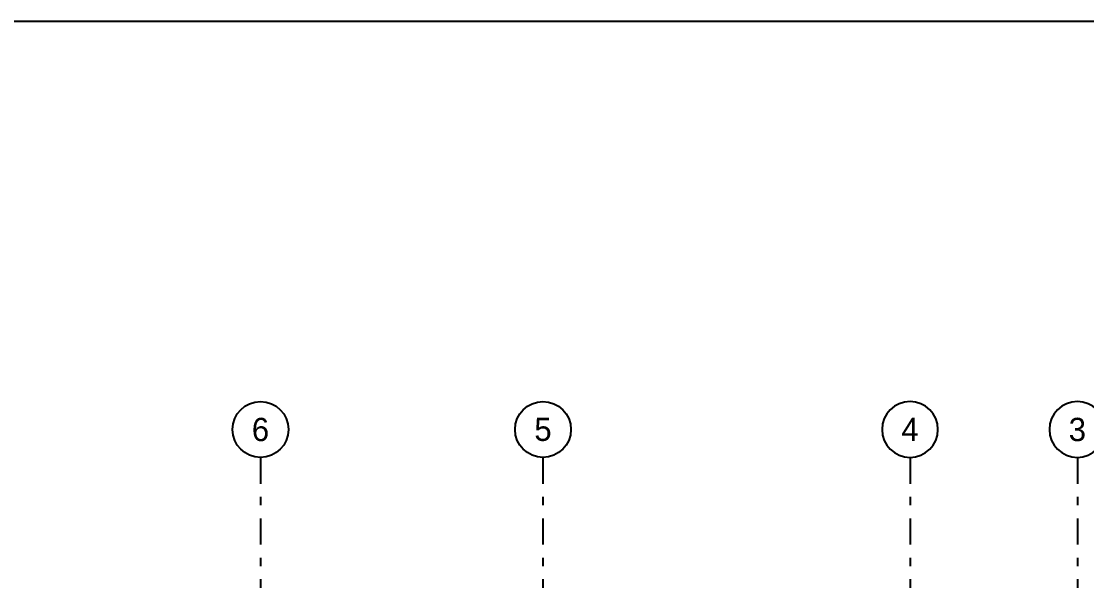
# Model space of a CAD drawing. Extents: x 185 to 567, y -69 to 170.
# Drawn here: x 492.26 to 505.12, y -7.23 to -0.48 of the extents above; entities that cross this region are included whole.
import ezdxf
from ezdxf.enums import TextEntityAlignment as Align

# ---------------------------------------------------------------- set-up
doc = ezdxf.new("R2010")
doc.units = 0
doc.header["$LTSCALE"] = 0.25
doc.header["$MEASUREMENT"] = 0
doc.linetypes.add('B4-PLANS$0$DASHDOT', pattern=[25.4, 12.7, -6.35, 0, -6.35])
doc.layers.get('0').update_dxf_attribs({"linetype": 'CONTINUOUS'})
for name, color, linetype in [('A-AX', 1, 'B4-PLANS$0$DASHDOT'), ('A-AXM', 4, 'CONTINUOUS'), ('A-IDM', 221, 'CONTINUOUS')]:
    doc.layers.add(name, color=color, linetype=linetype)
doc.styles.add('ROMANS', font='romans.shx')
doc.styles.add('XA', font='XARAB.SHX')

# ---------------------------------------------------------------- blocks, each defined once
blk = doc.blocks.new('ACRU1')
at = {"color": 2}
blk.add_circle((0, 0), 600, dxfattribs=at)
at = {"style": 'ROMANS'}
blk.add_attdef('A', text='', height=450, dxfattribs=at).set_placement((0, 0), align=Align.MIDDLE)

msp = doc.modelspace()

# ---------------------------------------------------------------- linework, layer by layer
at = {"layer": 'A-AX', "ltscale": 0.1}
for p, q in [((495.15, -5.744, 0), (495.15, -12.564, 0)), ((498.56, -5.744, 0), (498.56, -12.564, 0)), ((502.99, -5.744, 0), (502.99, -12.564, 0)), ((505.01, -5.744, 0), (505.01, -12.564, 0))]:
    msp.add_line(p, q, dxfattribs=at)
at = {"layer": 'A-IDM'}
msp.add_lwpolyline([(446.697, -0.479), (518.555, -0.479), (518.555, -62.153), (446.697, -62.153)], close=True, dxfattribs=at)

# ---------------------------------------------------------------- block references
at = {"layer": 'A-AXM'}
ref = msp.add_blockref('ACRU1', (495.15, -5.406, 0), dxfattribs=dict(at, xscale=0.0005624999175779793, yscale=0.0005624999175779793, zscale=0.0005624999175779793))
ref.add_attrib('A', '6', dxfattribs={"layer": '0', "height": 0.281, "rotation": 360, "style": 'XA', "flags": 12}).set_placement((495.15, -5.406, 0), align=Align.MIDDLE)
ref = msp.add_blockref('ACRU1', (498.56, -5.406, 0), dxfattribs=dict(at, xscale=0.0005624999175779793, yscale=0.0005624999175779793, zscale=0.0005624999175779793))
ref.add_attrib('A', '5', dxfattribs={"layer": '0', "height": 0.281, "rotation": 360, "style": 'XA', "flags": 12}).set_placement((498.56, -5.406, 0), align=Align.MIDDLE)
ref = msp.add_blockref('ACRU1', (502.99, -5.406, 0), dxfattribs=dict(at, xscale=-0.0005624999175779793, yscale=0.0005624997429549694, zscale=0.0005625000000080149, rotation=180))
ref.add_attrib('A', '4', dxfattribs={"layer": '0', "height": 0.281, "rotation": 0, "style": 'XA', "flags": 12}).set_placement((502.99, -5.406, 0), align=Align.MIDDLE)
ref = msp.add_blockref('ACRU1', (505.01, -5.406, 0), dxfattribs=dict(at, xscale=-0.0005624999175779793, yscale=0.0005624997429549694, zscale=0.0005625000000080149, rotation=180))
ref.add_attrib('A', '3', dxfattribs={"layer": '0', "height": 0.281, "rotation": 0, "style": 'XA', "flags": 12}).set_placement((505.01, -5.406, 0), align=Align.MIDDLE)

doc.saveas('drawing.dxf')
